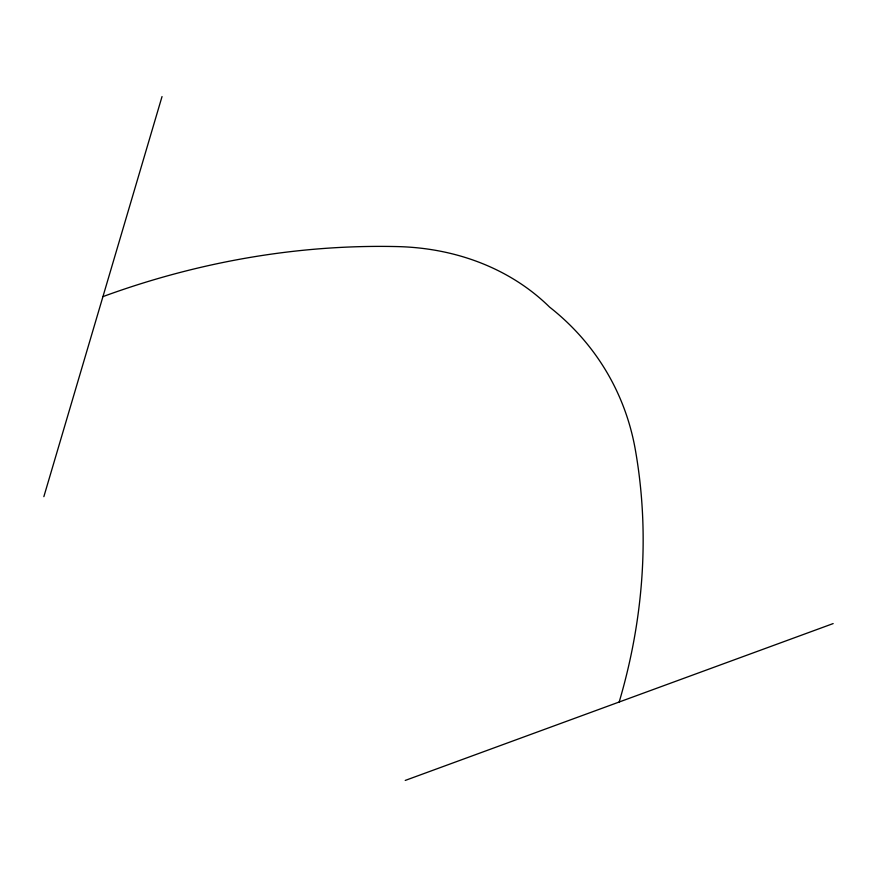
<?xml version="1.0" encoding="UTF-8"?>
<svg xmlns="http://www.w3.org/2000/svg" width="877" height="877" viewBox="0 0 877 877"><rect width="100%" height="100%" fill="white"/><g stroke="black" fill="none" stroke-linecap="round" stroke-linejoin="round"><path stroke-width="1.32" d="M43.85 496.656L162.026 96.569M405.229 780.431L833.15 623.58M102.938 296.612A724.238 608.77 -28.9 0 1 397.434 246.59A259.702 218.296 -28.9 0 1 549.561 307.071A323.449 271.87 -28.9 0 1 635.343 449.78A682.065 573.328 -28.9 0 1 619.184 702.006"/></g></svg>
